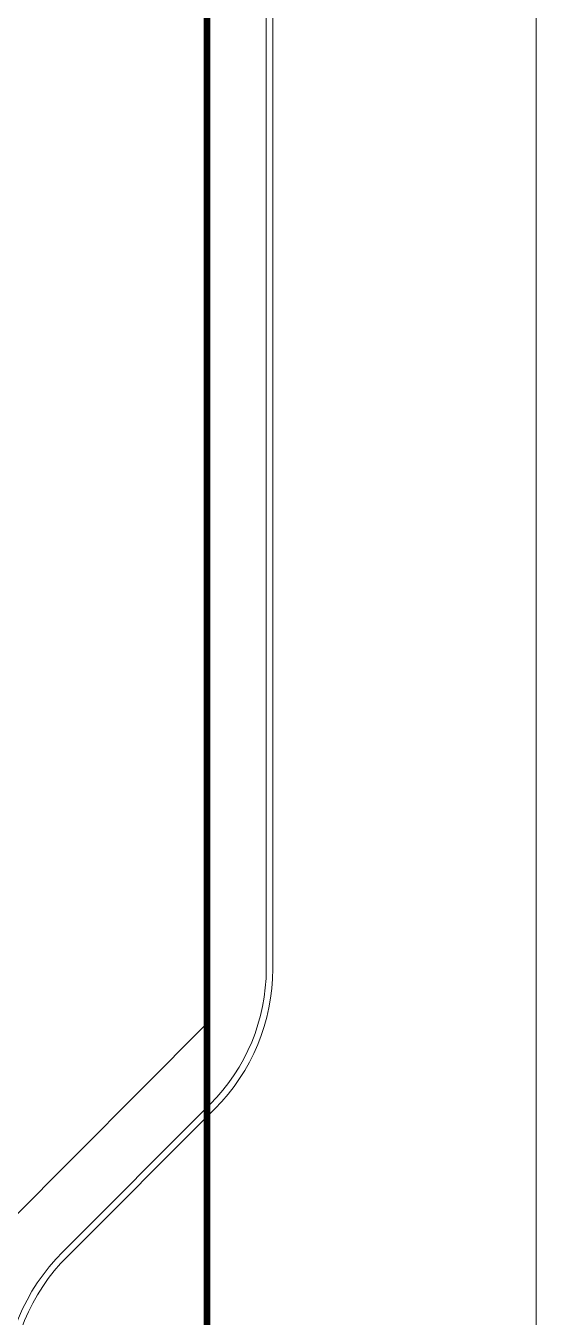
# Model space of a CAD drawing. Header units: millimetres. Extents: x 379264 to 1158416, y -283062 to 356890.
# Drawn here: x 727332 to 727642, y -21482 to -20698 of the extents above; entities that cross this region are included whole.
import ezdxf

# ---------------------------------------------------------------- set-up
doc = ezdxf.new("R2010")
doc.units = ezdxf.units.MM
doc.linetypes.add('BLOCK A - CHI TIET THANG 2$0$Center101', pattern=[13, 10, -1, 1, -1])
doc.linetypes.add('keyplan TANG 1$0$Ranh dat$0$HTT Divide', pattern=[18, 10, -2, 1, -2, 1, -2])
doc.layers.add('BLOCK A - CHI TIET THANG 2$0$Basement Grid Line', color=250, linetype='BLOCK A - CHI TIET THANG 2$0$Center101')
doc.layers.add('BLOCK A - CHI TIET THANG 2$0$DnW', color=20, linetype='Continuous')
for name, color, linetype, lineweight in [('keyplan TANG 1$0$Hatch vat lieu', 250, 'Continuous', 5), ('keyplan TANG 1$0$Net Thay khac', 250, 'Continuous', 15), ('keyplan TANG 1$0$Net thay Tuong', 250, 'Continuous', 20), ('keyplan TANG 1$0$Ranh dat$0$Ranh dat', 250, 'keyplan TANG 1$0$Ranh dat$0$HTT Divide', 40)]:
    doc.layers.add(name, color=color, linetype=linetype, lineweight=lineweight)

# ---------------------------------------------------------------- blocks, each defined once
blk = doc.blocks.new('keyplan TANG 1')
at = {"layer": 'keyplan TANG 1$0$Hatch vat lieu'}
blk.add_lwpolyline([(101352, 67603.4, -0.1989309), (103167.9, 71987.9), (107650.6, 76470.7, 0.1989131), (109349.4, 80571.9), (109349.1, 153900, 0.4142122), (106549.1, 156700), (88996.8, 156700, 0.4142136), (87196.8, 154900, 0.4142136)], format="xyb", dxfattribs=at)
at = {"layer": 'keyplan TANG 1$0$Net Thay khac'}
for points in [[(117549, 168266.8), (117549.8, -14005.5, 0.4142122)], [(101552, 67603.5, -0.1989309), (103309.3, 71846.5), (107792.1, 76329.3, 0.1989131), (109549.4, 80571.9), (109549.1, 153900, 0.4142122), (106549.1, 156900), (88996.8, 156900, 0.4142136), (86996.8, 154900)]]:
    blk.add_lwpolyline(points, format="xyb", dxfattribs=at)
at = {"layer": 'keyplan TANG 1$0$Net thay Tuong'}
for points in [[(86996.8, 154900.3), (107552.5, 154900), (107551.3, 78922.3)], [(101550, 72893.5), (107551.3, 78922.3)]]:
    blk.add_lwpolyline(points, dxfattribs=at)
at = {"layer": 'keyplan TANG 1$0$Ranh dat$0$Ranh dat', "ltscale": 0.1, "const_width": 200}
blk.add_lwpolyline([(107552.7, 163996.8), (107549.8, -12000), (-120672.6, -12000), (-121036.9, 70001.2), (-12359.3, 69993.1), (-12354.3, 163998.2), (107552.7, 163996.8)], close=True, dxfattribs=at)
blk = doc.blocks.new('A$C70971DB5')
at = {"layer": 'BLOCK A - CHI TIET THANG 2$0$DnW', "xscale": 0.02, "yscale": 0.02, "zscale": 0.02}
blk.add_blockref('keyplan TANG 1', (-344.3, 957.46), dxfattribs=at)

msp = doc.modelspace()

# ---------------------------------------------------------------- block references
at = {"layer": 'BLOCK A - CHI TIET THANG 2$0$Basement Grid Line'}
msp.add_blockref('A$C70971DB5', (725635.45, -23839.35), dxfattribs=at)

doc.saveas('drawing.dxf')
